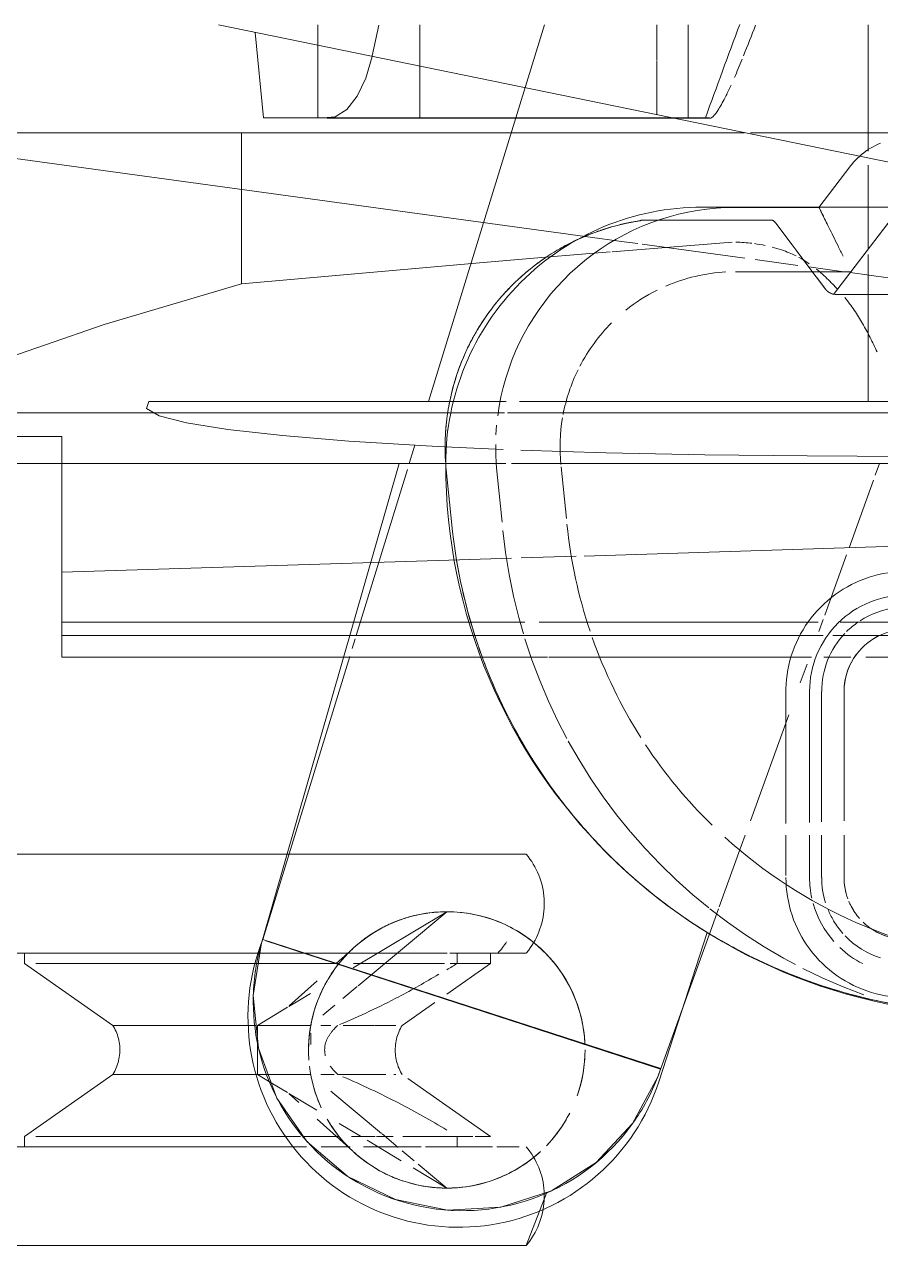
# Model space of a CAD drawing. Header units: inches. Extents: x -1221 to 179, y -822 to 880.
# Drawn here: x 93.12 to 97.21, y -49.77 to -43.93 of the extents above; entities that cross this region are included whole.
import ezdxf

# ---------------------------------------------------------------- set-up
doc = ezdxf.new("R2010")
doc.units = ezdxf.units.IN
doc.header["$MEASUREMENT"] = 0
doc.layers.add('X1$0$I-FURN', color=30, linetype='Continuous', lineweight=9)

# ---------------------------------------------------------------- blocks, each defined once
blk = doc.blocks.new('X1$0$Allsteel Seating Acuity Work-Conference Chair1 - Fully Adj_ Arms_ Mesh Back-V33-FIRST FLOOR POWER _ SIGNAL')
at = {"layer": 'X1$0$I-FURN', "lineweight": 13}
for p, q in [((7.9794, -2.5665), (7.9794, 3.5639)), ((8.3354, -2.7972), (8.3354, 3.2574)), ((9.0633, 0.9451), (8.6481, -2.0903)), ((9.5606, 0.9451), (9.5606, -3.4708)), ((9.2639, -0.8768), (9.2639, -3.4174)), ((9.2639, -3.4174), (9.2639, -0.8768)), ((9.5246, -2.296), (9.5321, -0.8768)), ((9.5606, -2.0042), (9.5606, -0.8768)), ((9.9247, -0.8768), (10.003, -3.3609)), ((10.3189, -2.1375), (10.3189, -1.5756)), ((7.9794, -1.8357), (7.9794, -2.5662)), ((9.3178, -3.4271), (9.3178, -1.8601)), ((8.1078, -1.968), (8.121, -1.9039)), ((10.3834, -1.9498), (10.3834, -1.8917)), ((10.4865, -2.0155), (10.4865, -1.9083)), ((7.4644, -5.1073), (8.1078, -1.968)), ((9.6165, -1.9697), (9.5606, -1.9495)), ((9.5606, -1.9495), (9.6165, -1.9697)), ((9.9631, -2.0949), (9.6409, -1.9785)), ((9.6409, -1.9785), (9.9631, -2.0949)), ((10.3834, -2.1726), (10.3834, -1.9498)), ((8.0673, -2.0042), (7.4644, -2.0042)), ((8.5357, -2.0042), (8.1344, -2.0042)), ((9.2639, -2.0042), (8.5618, -2.0042)), ((9.5606, -2.8327), (9.5606, -2.0042)), ((10.4865, -2.2157), (10.4865, -2.0873)), ((8.6439, -2.1208), (8.6211, -2.2876)), ((10.2857, -2.2115), (9.9975, -2.1074)), ((9.9975, -2.1074), (10.2857, -2.2115)), ((10.3642, -2.2399), (10.3063, -2.219)), ((10.3063, -2.219), (10.3642, -2.2399)), ((10.3189, -3.3111), (10.3189, -2.2428)), ((10.3834, -2.2838), (10.3834, -2.2183)), ((10.4865, -2.329), (10.4865, -2.2743)), ((10.3834, -3.2929), (10.3834, -2.2838)), ((10.4865, -3.2638), (10.4865, -2.329)), ((10.6094, -2.3285), (10.5198, -2.2961)), ((10.5198, -2.2961), (10.6094, -2.3285)), ((8.6141, -2.3393), (8.5861, -2.5437)), ((11.2682, -2.5665), (10.7622, -2.3837)), ((10.7622, -2.3837), (11.2682, -2.5665)), ((7.9794, -2.5945), (7.9794, -2.6539)), ((7.9794, -6.5112), (7.9794, -2.5947)), ((8.5793, -2.5933), (8.5122, -3.0838)), ((11.3855, -2.6089), (11.3365, -2.5912)), ((11.3365, -2.5912), (11.3855, -2.6089)), ((11.6796, -2.7152), (11.3855, -2.6089)), ((11.3855, -2.6089), (11.6796, -2.7152)), ((7.9794, -2.6539), (7.9794, -4.9984)), ((8.5487, -3.2267), (8.5026, -2.6539)), ((11.7959, -2.7572), (11.689, -2.7186)), ((11.689, -2.7186), (11.7959, -2.7572)), ((7.9088, -2.7626), (7.9088, -2.7817)), ((7.9088, -2.7817), (7.9088, -3.8025)), ((7.9088, -2.7817), (7.9088, -2.8646)), ((7.9104, -2.9314), (7.9104, -2.7581)), ((12.4533, -2.9948), (11.7959, -2.7572)), ((11.7959, -2.7572), (12.4533, -2.9948)), ((11.803, -2.7724), (12.5163, -3.0042)), ((9.5606, -3.4708), (9.5606, -2.833)), ((7.4644, -2.8646), (7.9088, -2.8646)), ((7.9088, -2.8646), (7.9088, -3.0137)), ((7.9104, -4.5888), (7.9104, -2.9314)), ((7.6333, -3.0137), (7.4644, -3.0137)), ((7.8935, -3.0137), (7.6363, -3.0137)), ((7.9088, -3.0137), (7.9088, -4.146)), ((11.8352, -4.897), (12.4533, -2.9948)), ((11.8428, -4.8817), (12.4556, -2.9959)), ((12.4533, -2.9948), (12.4926, -3.009)), ((12.4557, -2.9956), (12.4926, -3.009)), ((8.5094, -3.1041), (8.5006, -3.1692)), ((8.5006, -3.1692), (8.475, -3.356)), ((8.5751, -3.5458), (8.5496, -3.2369)), ((10.4865, -3.529), (10.4865, -3.2638)), ((10.3189, -3.5763), (10.3189, -3.3111)), ((10.3834, -3.623), (10.3834, -3.2929)), ((8.475, -3.356), (7.767, -8.5318)), ((9.2639, -3.4174), (9.2639, -3.6706)), ((9.2639, -3.6706), (9.2639, -3.4174)), ((9.3178, -3.7269), (9.3178, -3.4271)), ((10.0042, -3.3997), (10.0124, -3.6622)), ((9.4965, -3.6633), (9.5035, -3.4641)), ((9.5606, -3.7074), (9.5606, -3.4708)), ((9.5606, -3.4708), (9.5606, -3.7074)), ((7.9088, -3.6878), (7.4644, -3.5509)), ((7.4644, -3.5509), (7.9088, -3.6878)), ((10.4865, -3.5978), (10.4865, -3.5365)), ((11.7147, -3.5548), (11.7292, -3.5571)), ((11.7292, -3.5571), (11.7435, -3.5599)), ((11.7435, -3.5599), (11.7577, -3.5634)), ((13.0107, -3.5551), (13.0252, -3.5533)), ((13.0252, -3.5533), (13.0397, -3.5521)), ((13.0397, -3.5521), (13.0543, -3.5515)), ((13.0482, -3.5407), (13.2989, -3.638)), ((10.4865, -3.8382), (10.4865, -3.5978)), ((11.7577, -3.5634), (11.7718, -3.5674)), ((11.8517, -3.6028), (11.8642, -3.6106)), ((11.8642, -3.6106), (11.8762, -3.6188)), ((10.3189, -3.8962), (10.3189, -3.6441)), ((10.3834, -3.8827), (10.3834, -3.623)), ((11.4285, -4.7651), (11.4285, -3.638)), ((11.4285, -3.638), (11.4285, -4.7651)), ((11.901, -3.6393), (11.901, -3.6643)), ((11.901, -3.7738), (11.901, -3.6393)), ((11.901, -3.6643), (11.901, -3.9894)), ((12.8265, -3.7738), (12.8265, -3.6717)), ((12.8265, -3.6743), (12.8265, -3.7787)), ((13.2989, -3.638), (13.2989, -6.2052)), ((13.2989, -3.638), (13.2989, -4.9216)), ((13.2989, -4.9216), (13.2989, -3.638)), ((9.2639, -4.1051), (7.9088, -3.6878)), ((7.9088, -3.6878), (9.2639, -4.1051)), ((9.2639, -3.733), (9.2639, -3.997)), ((9.2639, -3.997), (9.2639, -3.733)), ((9.5606, -3.9946), (9.5606, -3.7349)), ((9.5606, -3.7349), (9.5606, -4.0212)), ((10.0138, -3.7083), (10.0215, -3.9573)), ((7.9088, -3.7939), (7.9088, -3.8675)), ((7.9088, -3.9802), (7.9088, -3.7939)), ((9.3178, -4.0099), (9.3178, -3.7415)), ((9.4806, -4.0283), (9.4932, -3.7478)), ((11.901, -3.9675), (11.901, -3.7738)), ((10.4865, -5.8561), (10.4865, -3.8382)), ((11.9504, -3.8078), (11.901, -3.8078)), ((12.097, -4.0172), (11.9504, -3.8078)), ((11.9504, -3.8079), (11.9504, -3.8078)), ((11.9504, -3.8078), (11.9504, -3.9519)), ((11.9504, -3.9675), (11.9504, -3.8079)), ((12.7771, -3.8078), (12.4997, -4.204)), ((12.7771, -3.8079), (12.7771, -3.8078)), ((12.7771, -3.8078), (12.7771, -3.8528)), ((12.7771, -3.8823), (12.7771, -3.8079)), ((12.8265, -3.7993), (12.8265, -3.9353)), ((12.8265, -3.8295), (12.8265, -4.1184)), ((7.9088, -3.8675), (7.9088, -4.1102)), ((7.9088, -3.8675), (7.9088, -4.1102)), ((10.3189, -5.8561), (10.3189, -3.8962)), ((10.3834, -5.8561), (10.3834, -3.8827)), ((12.7771, -3.9675), (12.7771, -3.8921)), ((10.0215, -3.9573), (10.0796, -5.8561)), ((11.9504, -3.9675), (11.901, -3.9675)), ((11.901, -3.9675), (11.901, -4.0029)), ((11.9504, -3.9631), (11.9504, -4.0016)), ((12.7771, -3.9631), (12.7771, -4.2274)), ((12.8265, -3.9675), (12.7771, -3.9675)), ((12.8265, -3.9118), (12.8265, -3.9232)), ((12.8265, -3.9519), (12.8265, -4.1174)), ((7.9088, -4.1102), (7.9088, -3.9802)), ((9.2639, -3.997), (9.2639, -5.4415)), ((9.2639, -5.4415), (9.2639, -3.997)), ((9.3178, -6.3121), (9.3178, -4.0099)), ((9.5606, -5.8561), (9.5606, -4.0212)), ((9.5606, -4.0212), (9.5606, -8.5318)), ((9.5606, -10.1368), (9.5606, -4.0225)), ((11.9716, -4.4642), (11.7032, -4.0172)), ((11.7032, -4.0172), (12.0574, -4.4412)), ((11.901, -4.0148), (11.901, -4.4734)), ((11.901, -4.0248), (11.901, -4.4775)), ((13.0243, -4.0172), (12.9096, -4.1545)), ((13.0243, -4.0172), (12.9275, -4.1784)), ((11.9504, -4.0288), (11.9504, -4.3602)), ((12.2463, -4.2304), (12.137, -4.0743)), ((12.8265, -4.1402), (12.8265, -4.4148)), ((12.8265, -4.1431), (12.8265, -4.4089)), ((7.4644, -4.146), (7.6614, -4.146)), ((7.6631, -4.146), (7.9088, -4.146)), ((7.9088, -4.146), (7.9088, -4.8936)), ((7.9088, -4.1708), (7.9088, -4.2229)), ((7.9088, -4.1708), (7.9088, -4.2965)), ((7.9088, -4.2965), (7.9088, -4.1708)), ((9.5606, -4.1965), (9.4727, -4.1694)), ((9.4727, -4.1694), (9.5606, -4.1965)), ((12.8933, -4.1739), (12.8467, -4.2297)), ((11.8376, -4.8978), (9.5606, -4.2448)), ((10.3834, -4.4498), (9.5898, -4.2055)), ((9.5898, -4.2055), (10.3834, -4.4498)), ((12.2463, -4.3632), (12.2463, -4.2602)), ((12.4812, -4.2708), (12.4812, -4.2602)), ((12.8308, -4.2488), (12.7656, -4.3268)), ((12.8933, -4.2353), (12.7953, -4.3985)), ((7.9088, -4.2879), (7.9088, -4.6075)), ((12.2463, -4.2658), (12.2463, -4.3622)), ((12.3297, -4.2611), (12.3385, -4.2623)), ((12.4812, -4.5375), (12.4812, -4.3084)), ((12.7771, -4.2738), (12.7771, -4.3534)), ((7.6124, -4.3738), (7.4649, -4.3427)), ((7.7182, -4.404), (7.6148, -4.3743)), ((11.9504, -4.3602), (11.9504, -4.4623)), ((12.2463, -4.5125), (12.2463, -4.3666)), ((12.4812, -4.3196), (12.4812, -4.3766)), ((12.7633, -4.3296), (12.561, -4.5717)), ((12.7771, -4.3602), (12.7771, -4.4729)), ((12.2463, -4.3956), (12.2463, -4.5099)), ((12.4812, -4.3956), (12.4812, -4.5099)), ((12.7764, -4.4299), (12.715, -4.5322)), ((10.4452, -4.4689), (10.3994, -4.4548)), ((10.3994, -4.4548), (10.4452, -4.4689)), ((11.8352, -4.897), (10.4837, -4.4808)), ((10.4837, -4.4808), (11.8352, -4.897)), ((11.8798, -4.4667), (11.9498, -4.5445)), ((11.901, -4.4787), (11.901, -4.6852)), ((11.901, -4.4826), (11.901, -4.6862)), ((11.901, -4.6994), (11.901, -4.4885)), ((11.901, -4.7007), (11.901, -4.4885)), ((12.0606, -4.4449), (12.1177, -4.5134)), ((12.7496, -4.5757), (12.8464, -4.4682)), ((12.8265, -4.4787), (12.8265, -4.604)), ((12.8265, -4.4826), (12.8265, -4.6058)), ((12.8265, -4.6169), (12.8265, -4.4885)), ((12.8265, -4.616), (12.8265, -4.4885)), ((11.9504, -4.5328), (11.9504, -4.7155)), ((11.9504, -4.9162), (11.9504, -4.5424)), ((12.1502, -4.5522), (12.1975, -4.6089)), ((12.7771, -4.5312), (12.7771, -4.6928)), ((12.7771, -4.7013), (12.7771, -4.5324)), ((7.9088, -4.634), (7.9088, -4.6075)), ((12.2463, -4.5706), (12.2463, -4.6189)), ((12.4812, -4.5553), (12.4812, -4.6189)), ((12.6947, -4.6368), (12.7496, -4.5757)), ((7.9088, -4.634), (7.4644, -4.634)), ((7.9088, -4.8936), (7.9088, -4.634)), ((12.0328, -4.6368), (12.1533, -4.7707)), ((12.1255, -4.7205), (12.0947, -4.6692)), ((12.2463, -4.9216), (12.2463, -4.6672)), ((12.2837, -4.6672), (12.3383, -4.6672)), ((12.4812, -4.8703), (12.4812, -4.6672)), ((12.6516, -4.6377), (12.5715, -4.7713)), ((11.901, -4.6883), (11.901, -4.9074)), ((11.901, -4.6892), (11.901, -4.9074)), ((11.901, -4.9082), (11.901, -4.7018)), ((11.901, -4.9083), (11.901, -4.7036)), ((11.9504, -4.7155), (11.9504, -4.9159)), ((12.156, -4.7713), (12.1255, -4.7205)), ((12.2463, -4.6962), (12.2463, -4.7567)), ((12.2463, -4.7661), (12.2463, -4.7072)), ((12.4812, -4.7098), (12.4812, -4.7838)), ((12.4812, -4.7206), (12.4812, -4.7921)), ((12.5742, -4.7707), (12.6154, -4.7248)), ((12.7771, -4.7155), (12.7771, -4.9216)), ((12.7771, -4.9216), (12.7771, -4.7238)), ((12.8265, -4.6883), (12.8265, -4.9216)), ((12.8265, -4.6892), (12.8265, -4.9216)), ((12.8265, -4.9216), (12.8265, -4.7018)), ((12.8265, -4.9216), (12.8265, -4.7036)), ((11.4285, -4.9216), (11.4285, -4.7651)), ((11.4285, -4.7651), (11.4285, -4.9216)), ((11.4285, -6.2052), (11.4285, -4.7804)), ((12.2463, -4.9216), (12.1601, -4.7781)), ((12.5674, -4.7781), (12.5206, -4.8561)), ((12.2463, -4.81), (12.2463, -4.9216)), ((12.2463, -4.9216), (12.2463, -4.8169)), ((12.4812, -4.81), (12.4812, -4.867)), ((12.4812, -4.8169), (12.4812, -4.8706)), ((7.9088, -4.8936), (7.5, -4.9335)), ((7.5, -4.9335), (7.9088, -4.8936)), ((11.8524, -4.9023), (11.8352, -4.897)), ((11.8524, -4.9023), (11.8376, -4.8977)), ((12.5206, -4.8561), (12.4812, -4.9216)), ((12.4812, -4.867), (12.4812, -4.9216)), ((12.4812, -4.9216), (12.4812, -4.8703)), ((12.4812, -4.8706), (12.4812, -4.9216)), ((11.4285, -6.2052), (11.4285, -4.9216)), ((11.4285, -4.9216), (11.4285, -6.2052)), ((11.901, -4.9216), (11.901, -5.2538)), ((11.901, -6.2052), (11.901, -4.9216)), ((11.901, -4.9216), (11.901, -5.2592)), ((11.901, -5.5651), (11.901, -4.9216)), ((11.9504, -4.9216), (11.9504, -5.9809)), ((11.9504, -5.9809), (11.9504, -4.9216)), ((12.2953, -4.9216), (12.2463, -4.9216)), ((12.2463, -4.9283), (12.2463, -5.2761)), ((12.2463, -5.6128), (12.2463, -4.9283)), ((12.4812, -4.9216), (12.3069, -4.9216)), ((12.4812, -4.9216), (12.4812, -5.2761)), ((12.4812, -5.6128), (12.4812, -4.9216)), ((12.7771, -4.9216), (12.7771, -5.9809)), ((12.7771, -5.9809), (12.7771, -4.9216)), ((12.8265, -4.9216), (12.8265, -5.5651)), ((12.8265, -5.5651), (12.8265, -4.9216)), ((12.8265, -4.9216), (12.8265, -5.5634)), ((12.8265, -6.2052), (12.8265, -4.9216)), ((13.2989, -4.9216), (13.2989, -6.2052)), ((13.2989, -6.2052), (13.2989, -4.9216)), ((7.9794, -4.9984), (7.9794, -6.2256)), ((8.7018, -4.9984), (7.9794, -4.9984)), ((11.901, -5.2603), (11.901, -5.5634)), ((11.901, -5.2658), (11.901, -5.5651)), ((12.2463, -5.3162), (12.2463, -5.4103)), ((12.4812, -5.3162), (12.4812, -5.4103)), ((12.2463, -5.4103), (12.2463, -5.6128)), ((12.4812, -5.4103), (12.4812, -5.6128)), ((11.901, -5.5763), (11.901, -5.8227)), ((11.901, -6.0353), (11.901, -5.5763)), ((11.901, -5.5793), (11.901, -5.8091)), ((12.8265, -5.5763), (12.8265, -5.8227)), ((12.8265, -5.9809), (12.8265, -5.5763)), ((12.8265, -5.5793), (12.8265, -5.8091)), ((11.9504, -6.0354), (12.2463, -5.6128)), ((12.4812, -5.6128), (12.7771, -6.0354)), ((11.901, -5.8292), (11.901, -5.9939)), ((12.8265, -5.8292), (12.8265, -5.9939)), ((9.4319, -5.8561), (9.4319, -7.0884)), ((9.4319, -6.3558), (9.4319, -5.8561)), ((9.5606, -5.8561), (9.4319, -5.8561)), ((9.4319, -5.8561), (9.5606, -5.8561)), ((9.5606, -9.2766), (9.5606, -5.8561)), ((10.0796, -5.8561), (9.5606, -5.8561)), ((9.5606, -5.8561), (10.3189, -5.8561)), ((10.3834, -5.8561), (10.0796, -5.8561)), ((10.3189, -5.8561), (10.3766, -5.8561)), ((10.4865, -5.8561), (10.3834, -5.8561)), ((10.4239, -5.8561), (10.4765, -5.8561)), ((10.4765, -5.8561), (10.4865, -5.8561)), ((11.901, -5.8423), (11.901, -5.9809)), ((12.8265, -5.8423), (12.8265, -5.9809)), ((11.901, -5.9809), (11.901, -6.0353)), ((11.901, -5.9939), (11.901, -6.2052)), ((12.8265, -5.9939), (12.8265, -6.2052)), ((11.901, -6.0354), (11.9504, -6.0354)), ((12.7771, -6.0354), (12.8265, -6.0354))]:
    blk.add_line(p, q, dxfattribs=at)
at = {"layer": 'X1$0$I-FURN'}
for p, q in [((8.7523, -0.3222), (8.7523, -2.1578)), ((8.7523, -2.1578), (8.7523, -0.3242)), ((8.7523, -0.3242), (8.7523, -2.1578)), ((8.7523, -2.1578), (8.7523, -0.3242)), ((8.3114, -1.8324), (8.7523, -2.1701)), ((8.6439, -2.0871), (8.3239, -1.842)), ((8.3239, -1.842), (8.6439, -2.0871)), ((8.6439, -2.0871), (8.3239, -1.842)), ((12.0653, -2.0523), (12.074, -2.0311)), ((8.1368, -2.0863), (8.3363, -2.239)), ((8.7523, -2.1701), (8.6439, -2.0871)), ((8.6439, -2.0871), (8.6439, -2.2705)), ((8.6439, -2.2705), (8.6439, -2.0871)), ((12.0557, -2.0732), (12.0653, -2.0523)), ((10.1499, -2.1034), (10.1615, -2.1231)), ((10.1615, -2.1231), (10.1739, -2.1425)), ((10.1739, -2.1425), (10.187, -2.1612)), ((11.2682, -2.1191), (10.6503, -2.1191)), ((10.6503, -2.1191), (11.2682, -2.1191)), ((10.6503, -2.1191), (11.2682, -2.1191)), ((11.5396, -2.1191), (11.3365, -2.1191)), ((11.3365, -2.1191), (11.5396, -2.1191)), ((11.3365, -2.1191), (11.5396, -2.1191)), ((8.6719, -2.2494), (8.7274, -2.2078)), ((10.2155, -2.1972), (10.2308, -2.2143)), ((8.3363, -2.239), (8.3363, -2.638)), ((8.3372, -2.2386), (8.3584, -2.2281)), ((8.6439, -2.2705), (8.6439, -2.638)), ((8.6439, -2.638), (8.6439, -2.2705)), ((10.6503, -2.2261), (11.2736, -2.2261)), ((11.3365, -2.2261), (11.5396, -2.2261)), ((11.9346, -2.239), (11.9509, -2.2228)), ((11.9746, -2.3157), (12.0206, -2.2204)), ((10.6503, -2.284), (11.2765, -2.284)), ((11.3365, -2.284), (11.5396, -2.284)), ((8.5415, -2.3475), (8.4131, -2.444)), ((8.471, -2.4005), (8.5135, -2.3686)), ((10.6503, -2.3967), (11.2822, -2.3967)), ((11.3365, -2.3967), (11.5303, -2.3967)), ((8.3981, -2.4601), (8.3981, -3.0907)), ((9.5773, -3.4706), (9.824, -3.4458)), ((9.824, -3.4458), (9.5773, -3.4706)), ((9.2872, -3.767), (9.3325, -3.7739)), ((9.3781, -3.779), (9.4238, -3.7822)), ((9.4696, -3.7836), (9.5154, -3.7832)), ((9.5969, -3.7779), (9.8408, -3.7533)), ((9.5917, -4.0198), (9.8539, -3.9933)), ((9.8539, -3.9933), (9.5917, -4.0198))]:
    blk.add_line(p, q, dxfattribs=at)
at = {"layer": 'X1$0$I-FURN', "flags": 128}
for points in [[(8.0298, -1.9445), (8.0349, -1.9568), (8.0405, -1.9688), (8.0466, -1.9806), (8.0532, -1.9922), (8.0602, -2.0035), (8.0676, -2.0145), (8.0755, -2.0252), (8.0839, -2.0355), (8.0926, -2.0456), (8.1017, -2.0552), (8.1112, -2.0645), (8.1211, -2.0734), (8.1313, -2.082), (8.1368, -2.0863)], [(10.0769, -1.8177), (10.0771, -1.8407), (10.0783, -1.8636), (10.0804, -1.8864), (10.0833, -1.9091), (10.0872, -1.9317), (10.092, -1.9542), (10.0977, -1.9764), (10.1042, -1.9984), (10.1117, -2.0201), (10.12, -2.0414), (10.1291, -2.0625), (10.1391, -2.0831), (10.1499, -2.1034)], [(12.074, -2.0311), (12.0819, -2.0096), (12.0889, -1.9877), (12.095, -1.9656), (12.1003, -1.9433), (12.1046, -1.9208), (12.1081, -1.8981)], [(12.0206, -2.2204), (12.0628, -2.1234), (12.1011, -2.0247)], [(11.9815, -2.1887), (11.9958, -2.1707), (12.0093, -2.1522), (12.0221, -2.1331), (12.0341, -2.1136), (12.0453, -2.0936), (12.0557, -2.0732)], [(8.7274, -2.2078), (8.6153, -2.292), (8.5415, -2.3475)], [(10.187, -2.1612), (10.2009, -2.1795), (10.2155, -2.1972)], [(10.2308, -2.2143), (10.2468, -2.2307), (10.2634, -2.2465), (10.2806, -2.2617), (10.2984, -2.2761), (10.3168, -2.2898)], [(11.9509, -2.2228), (11.9665, -2.2061), (11.9815, -2.1887)], [(11.5396, -2.3967), (11.5625, -2.3963), (11.5854, -2.3949), (11.6082, -2.3926), (11.6309, -2.3894), (11.6535, -2.3853), (11.6759, -2.3803), (11.698, -2.3744), (11.7199, -2.3676), (11.7416, -2.36), (11.7629, -2.3515), (11.7838, -2.3421), (11.8043, -2.3319), (11.8245, -2.3209), (11.8441, -2.3092), (11.8633, -2.2966), (11.882, -2.2833), (11.9001, -2.2692), (11.9177, -2.2544), (11.9346, -2.239)], [(10.3168, -2.2898), (10.3357, -2.3028), (10.3552, -2.315), (10.3751, -2.3264), (10.3954, -2.337), (10.4161, -2.3468)], [(10.4161, -2.3468), (10.4373, -2.3557), (10.4587, -2.3638), (10.4805, -2.371), (10.5025, -2.3774), (10.5248, -2.3828), (10.5473, -2.3874), (10.5699, -2.3911), (10.5927, -2.3938), (10.6155, -2.3957), (10.6385, -2.3966), (10.6503, -2.3967)], [(11.6894, -2.7604), (11.7535, -2.6761), (11.8141, -2.5894), (11.8712, -2.5003), (11.9248, -2.4091), (11.9559, -2.3506)], [(8.4131, -2.444), (8.4103, -2.4462), (8.4077, -2.4486)], [(8.4131, -2.444), (8.4371, -2.426), (8.471, -2.4005)], [(8.3363, -2.638), (8.3372, -2.6838), (8.3399, -2.7296), (8.3445, -2.7752), (8.3509, -2.8206), (8.3591, -2.8656), (8.3691, -2.9104), (8.3809, -2.9546), (8.3944, -2.9984), (8.4097, -3.0416), (8.4267, -3.0842)], [(11.3216, -3.1395), (11.4011, -3.0697), (11.4777, -2.9967), (11.5514, -2.9208), (11.622, -2.842), (11.685, -2.7657)], [(8.4267, -3.0842), (8.4454, -3.126), (8.4657, -3.1671), (8.4877, -3.2073), (8.5113, -3.2466), (8.5364, -3.2849), (8.563, -3.3222), (8.5911, -3.3584), (8.6206, -3.3935), (8.6515, -3.4273), (8.6837, -3.4599), (8.7172, -3.4911), (8.752, -3.521), (8.7879, -3.5495), (8.8249, -3.5765), (8.8629, -3.6021), (8.902, -3.6261), (8.9419, -3.6485), (8.9828, -3.6692), (9.0244, -3.6884), (9.0668, -3.7058), (9.1098, -3.7216), (9.1535, -3.7356), (9.1976, -3.7478), (9.2422, -3.7583), (9.2872, -3.767)], [(8.4077, -3.1371), (8.4295, -3.2294), (8.4592, -3.3194), (8.4967, -3.4064), (8.5415, -3.4899)], [(10.8874, -3.4371), (10.9775, -3.3854), (11.0672, -3.3291), (11.1545, -3.2693), (11.2393, -3.2061), (11.3198, -3.1409)], [(10.3993, -3.644), (10.4997, -3.6106), (10.5987, -3.5733), (10.6962, -3.532), (10.7919, -3.4869), (10.8749, -3.4437)], [(9.8816, -3.7492), (9.9867, -3.7365), (10.0911, -3.7196), (10.1948, -3.6985), (10.2976, -3.6733), (10.3742, -3.6512)], [(9.5154, -3.7832), (9.5612, -3.7809), (9.5969, -3.7779)], [(8.9598, -3.8926), (8.9235, -3.872), (8.888, -3.85)]]:
    blk.add_lwpolyline(points, dxfattribs=at)
at = {"layer": 'X1$0$I-FURN', "lineweight": 13, "flags": 128}
for points in [[(9.5035, -3.4641), (9.5096, -3.2563), (9.5195, -2.7839), (9.5246, -2.296)], [(12.4926, -3.009), (12.716, -3.1299), (12.9017, -3.3032), (13.0378, -3.5177), (13.1155, -3.7596), (13.1297, -4.0133), (13.0795, -4.2623), (12.9682, -4.4907), (12.803, -4.6837), (12.5945, -4.8288), (12.3561, -4.9167), (12.1033, -4.9417), (11.8524, -4.9023)], [(8.7018, -4.9984), (8.6016, -3.8606), (8.5751, -3.5458)], [(11.5282, -3.5778), (11.5419, -3.5726), (11.5558, -3.568), (11.5698, -3.5639), (11.584, -3.5604), (11.5983, -3.5575), (11.6127, -3.5551), (11.6272, -3.5533), (11.6418, -3.5521)], [(11.6418, -3.5521), (11.6564, -3.5515), (11.671, -3.5514), (11.6856, -3.552), (11.7002, -3.5531), (11.7147, -3.5548)], [(12.8739, -3.6039), (12.8866, -3.5966), (12.8995, -3.5898), (12.9127, -3.5836), (12.9262, -3.5778), (12.9399, -3.5726), (12.9537, -3.568), (12.9677, -3.5639), (12.9819, -3.5604), (12.9963, -3.5575), (13.0107, -3.5551)], [(13.0543, -3.5515), (13.069, -3.5514), (13.0836, -3.552), (13.0981, -3.5531), (13.1127, -3.5548), (13.1271, -3.5571), (13.1414, -3.5599), (13.1556, -3.5634), (13.1697, -3.5674), (13.1836, -3.5719), (13.1973, -3.577), (13.2108, -3.5827), (13.224, -3.5889), (13.237, -3.5956), (13.2497, -3.6028), (13.2621, -3.6106), (13.2742, -3.6188), (13.2859, -3.6275), (13.2973, -3.6366), (13.2989, -3.638)], [(11.4285, -3.638), (11.4399, -3.6288), (11.4516, -3.62), (11.4636, -3.6117), (11.476, -3.6039), (11.4886, -3.5966), (11.5016, -3.5898), (11.5148, -3.5836), (11.5282, -3.5778)], [(11.7718, -3.5674), (11.7856, -3.5719), (11.7993, -3.577), (11.8128, -3.5827), (11.8261, -3.5889), (11.839, -3.5956), (11.8517, -3.6028)], [(11.8762, -3.6188), (11.888, -3.6275), (11.8994, -3.6366), (11.901, -3.638)], [(12.8265, -3.638), (12.8378, -3.6288), (12.8495, -3.62), (12.8616, -3.6117), (12.8739, -3.6039)], [(9.2639, -5.4415), (9.2984, -5.4521), (9.3326, -5.3915), (9.3659, -5.2611), (9.3975, -5.0636), (9.4268, -4.803), (9.4532, -4.4849), (9.476, -4.1158), (9.4806, -4.0283)], [(12.2463, -4.2304), (12.254, -4.2349), (12.2619, -4.2392), (12.2699, -4.2431), (12.2781, -4.2467), (12.2864, -4.2499), (12.2949, -4.2529), (12.3035, -4.2554), (12.3121, -4.2577), (12.3209, -4.2596), (12.3297, -4.2611)], [(12.3564, -4.2636), (12.3653, -4.2637), (12.3743, -4.2635), (12.3832, -4.2629), (12.3921, -4.2619), (12.401, -4.2606), (12.4098, -4.2589), (12.4185, -4.2569), (12.4271, -4.2546), (12.4356, -4.2518), (12.444, -4.2488), (12.4523, -4.2454), (12.4605, -4.2417), (12.4685, -4.2377), (12.4763, -4.2333), (12.4812, -4.2304)], [(12.3385, -4.2623), (12.3475, -4.2631), (12.3564, -4.2636)], [(7.9088, -4.6075), (7.9034, -4.55), (7.8681, -4.4947), (7.8052, -4.4451), (7.7182, -4.404)], [(9.094, -6.2256), (8.8962, -5.6549), (8.7018, -4.9984)], [(12.4812, -5.6128), (12.4735, -5.6082), (12.4656, -5.604), (12.4576, -5.6001), (12.4494, -5.5965), (12.441, -5.5932), (12.4326, -5.5903), (12.424, -5.5877), (12.4154, -5.5855), (12.4066, -5.5836), (12.3978, -5.5821), (12.3889, -5.5809), (12.38, -5.5801), (12.3711, -5.5796), (12.3621, -5.5795), (12.3532, -5.5797), (12.3443, -5.5803), (12.3354, -5.5813), (12.3265, -5.5826), (12.3177, -5.5843), (12.309, -5.5863), (12.3004, -5.5886), (12.2918, -5.5913), (12.2834, -5.5944), (12.2751, -5.5978), (12.267, -5.6015), (12.259, -5.6055), (12.2512, -5.6098), (12.2463, -5.6128)]]:
    blk.add_lwpolyline(points, dxfattribs=at)
at = {"layer": 'X1$0$I-FURN'}
for centre, radius, start, end in [((9.6161, -1.1169), 2.338, 317.75819, 354.54206), ((9.6161, -1.1169), 2.338, 317.75819, 354.54206), ((9.5936, -1.4127), 2.5937, 347.50401, 355.64469), ((10.6503, -1.8233), 0.4606, 179.43889, 270), ((10.6503, -1.8233), 0.4027, 185.86125, 213.03616), ((10.6503, -1.8233), 0.2958, 179.43889, 211.60231), ((11.5396, -1.8233), 0.2958, 325.45344, 353.18016), ((11.5396, -1.8233), 0.2958, 325.45344, 353.18016), ((11.5396, -1.8233), 0.2958, 328.01139, 353.18016), ((10.6503, -1.8233), 0.2958, 205.3135, 218.2508), ((10.6503, -1.8233), 0.2958, 205.3135, 270), ((11.5396, -1.8233), 0.2958, 316.39605, 328.01139), ((11.5396, -1.8233), 0.4027, 313.88239, 342.44909), ((9.5936, -1.4127), 2.5937, 343.71789, 347.31202), ((11.5396, -1.8233), 0.4606, 316.60355, 333.38877), ((10.6503, -1.8233), 0.4027, 214.68608, 224.71945), ((10.6503, -1.8233), 0.2958, 231.1881, 270), ((10.6503, -1.8233), 0.2958, 233.39955, 270), ((11.5396, -1.8233), 0.2958, 270, 290.1711), ((11.5396, -1.8233), 0.2958, 292.46416, 302.76384), ((11.5396, -1.8233), 0.2958, 297.72672, 311.59008), ((11.5396, -1.8233), 0.2958, 297.72672, 311.59008), ((10.6503, -1.8233), 0.4027, 226.56823, 270), ((11.5396, -1.8233), 0.2958, 270, 283.86336), ((11.5396, -1.8233), 0.2958, 270, 283.86336), ((11.5396, -1.8233), 0.4027, 300.85901, 311.59008), ((9.5936, -1.4127), 2.5937, 340.27429, 343.71789), ((11.5396, -1.8233), 0.4027, 270, 287.43357), ((11.5396, -1.8233), 0.4606, 285.68421, 311.59008), ((11.5396, -1.8233), 0.4027, 292.52507, 300.75581), ((11.5396, -1.8233), 0.4606, 270, 282.43872), ((9.5936, -1.4127), 2.5937, 337.021, 340.27429), ((9.5936, -1.4127), 2.5937, 332.19921, 336.84584), ((9.5936, -1.4127), 2.5937, 326.74519, 332.19921), ((9.4819, -2.638), 0.838, 183.10007, 203.37643), ((9.4819, -2.638), 0.838, 183.10007, 203.37643), ((9.6161, -1.1169), 2.338, 303.47446, 315.70218), ((9.6161, -1.1169), 2.338, 303.47446, 315.70218), ((9.5936, -1.4127), 2.5937, 319.30532, 326.74519), ((9.4819, -2.638), 0.838, 206.50274, 218.70367), ((9.4819, -2.638), 0.838, 206.50274, 218.70367), ((9.6161, -1.1169), 2.338, 289.41103, 302.43298), ((9.6161, -1.1169), 2.338, 289.41103, 302.43298), ((9.5936, -1.4127), 2.5937, 313.97863, 319.30532), ((9.4819, -2.638), 0.838, 224.90688, 242.59656), ((9.4819, -2.638), 0.838, 224.90688, 242.59656), ((9.5936, -1.4127), 2.5937, 312.46743, 313.97863), ((9.6161, -1.1169), 2.338, 275.77015, 288.60548), ((9.6161, -1.1169), 2.338, 275.77015, 288.60548), ((9.5936, -1.4127), 2.5937, 306.24561, 312.2528), ((9.4819, -2.638), 0.838, 243.83978, 259.35964), ((9.4819, -2.638), 0.838, 243.83978, 259.35964), ((9.4819, -2.638), 0.838, 260.42664, 275.75967), ((9.4819, -2.638), 0.838, 260.42664, 275.75967), ((9.5936, -1.4127), 2.5937, 301.22788, 306.24561), ((9.5936, -1.4127), 2.5937, 292.70489, 300.03644), ((9.5936, -1.4127), 2.5937, 300.05249, 301.22788), ((9.5936, -1.4127), 2.5937, 289.07384, 292.70489), ((9.5936, -1.4127), 2.5937, 275.75967, 287.86826), ((9.4819, -2.9315), 1.0937, 262.96634, 268.48984), ((9.4819, -2.9315), 1.0938, 269.36579, 275.75967)]:
    blk.add_arc(centre, radius, start, end, dxfattribs=at)
at = {"layer": 'X1$0$I-FURN', "lineweight": 13}
for centre, radius, start, end in [((9.5606, -1.3862), 2.6363, 270, 360), ((9.5606, -2.7972), 1.2253, 180, 270), ((12.2054, -3.9611), 1.0062, 248.56485, 72), ((12.132, -3.9419), 1.0002, 54.27717, 68.86918), ((12.132, -3.9419), 1.0002, 282.94907, 54.27717), ((12.3637, -4.0172), 0.6605, 92.56961, 180), ((12.3637, -4.0172), 0.6605, 106.32963, 151.28912), ((12.3637, -4.0172), 0.6605, 93.12097, 135), ((12.3637, -4.0172), 0.6605, 101.38363, 106.32963), ((12.3637, -4.0172), 0.6605, 96.8099, 101.38363), ((12.3637, -4.0172), 0.6605, 70.89622, 90), ((12.3637, -4.0172), 0.6605, 70.54809, 90), ((12.3637, -4.0172), 0.6605, 70.53418, 88.49194), ((12.3637, -4.0172), 0.6605, 46.06143, 62.7358), ((12.3637, -4.0172), 0.6605, 46.09346, 60), ((12.3637, -4.0172), 0.6605, 49.34282, 55.95049), ((12.3637, -4.0172), 0.6605, 135, 180), ((12.3637, -4.0172), 0.6605, 0, 42.59913), ((12.3637, -4.0172), 0.6605, 28.71088, 42.33069), ((12.3637, -4.0172), 0.6605, 21.70629, 41.68034), ((12.3637, -4.0172), 0.6605, 0, 17.8739), ((12.3637, -4.0172), 0.6605, 180, 222.00772), ((12.3637, -4.0172), 0.6605, 180, 236.44211), ((12.3637, -4.0172), 0.6605, 344.22301, 360), ((12.3637, -4.0172), 0.6605, 317.39719, 358.25194), ((12.3637, -4.0172), 0.6605, 322.01514, 342.41458), ((12.3637, -4.0172), 0.6605, 222.88576, 225), ((12.3637, -4.0172), 0.6605, 225.11885, 270), ((12.3637, -4.0172), 0.6605, 300, 315), ((12.3637, -4.0172), 0.6605, 309.76486, 314.88115), ((12.3637, -4.0172), 0.6605, 315, 317.11424), ((12.3637, -4.0172), 0.6605, 301.57716, 307.05495), ((12.3637, -4.0172), 0.6605, 240, 255), ((12.3637, -4.0172), 0.6605, 255.62375, 270), ((12.3637, -4.0172), 0.6605, 276.72288, 294.73415), ((12.3637, -4.0172), 0.6605, 279.64857, 293.29371), ((12.3637, -4.0172), 0.6605, 270, 274.26037), ((12.132, -3.9419), 1.0002, 253.76505, 268.35706), ((12.132, -3.9419), 1.0002, 268.35706, 282.94907)]:
    blk.add_arc(centre, radius, start, end, dxfattribs=at)
at = {"layer": 'X1$0$I-FURN'}
for points in [[(11.9662, -2.4607), (12.0254, -2.3266), (12.1212, -2.048), (12.1687, -1.7565), (12.1799, -1.6096)], [(8.3988, -2.2082), (8.4088, -2.2032), (8.4319, -2.1918), (8.4736, -2.1712), (8.5205, -2.1482), (8.5532, -2.1318), (8.5698, -2.1237)], [(8.7523, -2.1578), (8.7523, -2.1606), (8.7519, -2.1661), (8.7503, -2.174), (8.7479, -2.1814), (8.7446, -2.1882), (8.7408, -2.1941), (8.7366, -2.1994), (8.7321, -2.204), (8.7289, -2.2066), (8.7274, -2.2078)], [(8.7506, -2.1723), (8.7517, -2.1675), (8.7523, -2.1627), (8.7523, -2.1578)], [(8.3735, -2.2207), (8.3803, -2.2173), (8.3888, -2.2131), (8.3988, -2.2082)], [(8.3363, -2.239), (8.3363, -2.239), (8.3366, -2.2389), (8.3372, -2.2386)], [(8.3584, -2.2281), (8.3617, -2.2265), (8.3667, -2.224), (8.3735, -2.2207)], [(9.8539, -3.9933), (10.0353, -3.975), (10.3942, -3.9001), (10.8976, -3.6771), (11.3428, -3.3539), (11.7103, -2.9448), (11.8926, -2.6272), (11.9662, -2.4607)], [(9.315, -4.0125), (9.2782, -4.0068), (9.2076, -3.9921), (9.1089, -3.9613), (9.0239, -3.9259), (8.9795, -3.9033), (8.9598, -3.8926)], [(9.3482, -4.0171), (9.3885, -4.0221), (9.4698, -4.0275), (9.5512, -4.0239), (9.5917, -4.0198)]]:
    blk.add_open_spline(points, degree=3, dxfattribs=at)
at = {"layer": 'X1$0$I-FURN', "lineweight": 13}
for points, knots in [([(8.7676, -2.1158), (8.7772, -2.1077), (8.7966, -2.0921), (8.8375, -2.0629), (8.8913, -2.0296), (8.9588, -1.9938), (9.0045, -1.9716), (9.0276, -1.9611)], [0.5, 0.5, 0.5, 0.5, 0.53125, 0.5625, 0.625, 0.6875, 0.75, 0.75, 0.75, 0.75]), ([(8.6314, -2.2511), (8.6393, -2.2413), (8.6643, -2.212), (8.6974, -2.1785), (8.7223, -2.1556), (8.7282, -2.1502)], [0.3445741, 0.3445741, 0.3445741, 0.3445741, 0.375, 0.4375, 0.4570521, 0.4570521, 0.4570521, 0.4570521]), ([(8.5754, -2.3347), (8.579, -2.3279), (8.5885, -2.3112), (8.5991, -2.2948), (8.6058, -2.2852)], [0.26221425, 0.26221425, 0.26221425, 0.26221425, 0.28125, 0.31004524, 0.31004524, 0.31004524, 0.31004524]), ([(8.5263, -2.4627), (8.5303, -2.4473), (8.5386, -2.4199), (8.553, -2.3818), (8.5632, -2.3589), (8.5687, -2.3477)], [0.1488567, 0.1488567, 0.1488567, 0.1488567, 0.1875, 0.21875, 0.25, 0.25, 0.25, 0.25]), ([(7.7518, -2.6587), (7.7699, -2.6671), (7.8144, -2.6883), (7.8707, -2.7189), (7.908, -2.7466), (7.9122, -2.7583), (7.9088, -2.7626)], [0.2774346, 0.2774346, 0.2774346, 0.2774346, 0.4, 0.6, 0.8, 1, 1, 1, 1]), ([(11.7032, -4.0172), (11.7032, -4.0353), (11.7047, -4.0726), (11.7109, -4.1213), (11.7189, -4.1613), (11.7264, -4.1916), (11.7341, -4.2172), (11.7411, -4.2378), (11.7468, -4.2533), (11.753, -4.2689), (11.7619, -4.2899), (11.7725, -4.3122), (11.7814, -4.329), (11.7849, -4.3354)], [0, 0, 0, 0, 0.125, 0.25, 0.3125, 0.375, 0.4375, 0.46875, 0.5, 0.53125, 0.5625, 0.625, 0.6638915, 0.6638915, 0.6638915, 0.6638915]), ([(12.747, -4.0166), (12.701, -4.0927), (12.6093, -4.2557), (12.5307, -4.4237), (12.4917, -4.5132)], [0.0886707, 0.0886707, 0.0886707, 0.0886707, 0.5, 0.9584942, 0.9584942, 0.9584942, 0.9584942]), ([(12.2429, -4.5296), (12.2021, -4.4335), (12.1275, -4.2727), (12.0393, -4.1189), (12.0023, -4.0558)], [0.0132682, 0.0132682, 0.0132682, 0.0132682, 0.5, 0.8407335, 0.8407335, 0.8407335, 0.8407335]), ([(13.0143, -4.1314), (13.0178, -4.1116), (13.0222, -4.0781), (13.0235, -4.0462), (13.0239, -4.0331)], [0.75, 0.75, 0.75, 0.75, 0.875, 0.9641195, 0.9641195, 0.9641195, 0.9641195]), ([(12.953, -4.3156), (12.9582, -4.3053), (12.9656, -4.2897), (12.9745, -4.2689), (12.9786, -4.2585), (12.9806, -4.2534)], [0.3759306, 0.3759306, 0.3759306, 0.3759306, 0.4375, 0.46875, 0.5, 0.5, 0.5, 0.5]), ([(11.81, -4.3773), (11.8132, -4.3823), (11.8198, -4.3921), (11.8336, -4.4115), (11.8591, -4.4446), (11.8836, -4.4715), (11.901, -4.4885)], [0.75, 0.75, 0.75, 0.75, 0.78125, 0.8125, 0.875, 1, 1, 1, 1]), ([(12.8499, -4.4644), (12.8587, -4.4548), (12.8751, -4.4359), (12.8916, -4.4145), (12.8999, -4.403), (12.9012, -4.4012)], [0.0576703, 0.0576703, 0.0576703, 0.0576703, 0.125, 0.1875, 0.1991311, 0.1991311, 0.1991311, 0.1991311]), ([(11.953, -4.5345), (11.9844, -4.5594), (12.0501, -4.6021), (12.1482, -4.6445), (12.2141, -4.6614), (12.2463, -4.6672)], [0.0092976, 0.0092976, 0.0092976, 0.0092976, 0.3333333, 0.6666667, 1, 1, 1, 1]), ([(12.3913, -4.5978), (12.3891, -4.5983), (12.3847, -4.5992), (12.3756, -4.6004), (12.364, -4.6011), (12.3523, -4.6005), (12.3432, -4.5993), (12.33, -4.5968), (12.315, -4.5909), (12.2986, -4.5818), (12.287, -4.5744), (12.276, -4.5665), (12.262, -4.5548), (12.2523, -4.5447), (12.2463, -4.5375)], [0.4, 0.4, 0.4, 0.4, 0.425, 0.45, 0.5, 0.55, 0.575, 0.6, 0.7, 0.75, 0.8, 0.85, 0.9, 1, 1, 1, 1]), ([(12.4812, -4.5375), (12.4752, -4.5447), (12.4656, -4.5547), (12.4517, -4.5664), (12.4444, -4.5716), (12.4406, -4.5742)], [0, 0, 0, 0, 0.1, 0.15, 0.2, 0.2, 0.2, 0.2]), ([(12.2463, -4.6672), (12.2748, -4.6724), (12.3222, -4.6779), (12.3721, -4.6779), (12.3885, -4.6773)], [0, 0, 0, 0, 0.4, 0.6, 0.6, 0.6, 0.6])]:
    blk.add_open_spline(points, degree=3, knots=knots, dxfattribs=at)
at = {"layer": 'X1$0$I-FURN'}
for points, knots in [([(8.3848, -2.2151), (8.3806, -2.2171), (8.3725, -2.2211), (8.363, -2.2258), (8.3561, -2.2293), (8.3498, -2.2324), (8.3433, -2.2356), (8.3381, -2.2381), (8.3366, -2.2389), (8.3364, -2.239)], [-1, -1, -1, -1, -0.8571429, -0.7142857, -0.6428571, -0.5714286, -0.4285714, -0.2857143, -0.1428571, -0.1428571, -0.1428571, -0.1428571]), ([(8.7274, -2.2078), (8.7312, -2.2049), (8.7364, -2.1999), (8.7422, -2.1922), (8.747, -2.1839), (8.7495, -2.177), (8.7506, -2.1723)], [-1, -1, -1, -1, -0.75, -0.625, -0.5, -0.25, -0.25, -0.25, -0.25]), ([(8.4077, -2.4486), (8.4057, -2.4505), (8.4026, -2.4539), (8.3997, -2.4577), (8.3982, -2.4601), (8.3979, -2.4605), (8.3992, -2.4584), (8.4011, -2.4559), (8.4027, -2.4539), (8.4046, -2.4517), (8.4078, -2.4484), (8.4108, -2.4458), (8.4131, -2.444)], [-1, -1, -1, -1, -0.875, -0.75, -0.625, -0.5, -0.375, -0.3125, -0.25, -0.1875, -0.125, 0, 0, 0, 0]), ([(8.4198, -3.1927), (8.4193, -3.1905), (8.4182, -3.186), (8.4159, -3.1764), (8.413, -3.1636), (8.4097, -3.1478), (8.4068, -3.1324), (8.4042, -3.1183), (8.4018, -3.1041), (8.4004, -3.0946), (8.3998, -3.0907), (8.3996, -3.089), (8.3996, -3.0889), (8.3999, -3.0912), (8.4008, -3.0972), (8.4029, -3.1105), (8.4058, -3.1273), (8.4077, -3.1371)], [-0.2222222, -0.2222222, -0.2222222, -0.2222222, -0.2152778, -0.2083333, -0.1944444, -0.1805556, -0.1666667, -0.1527778, -0.1388889, -0.1180556, -0.1076389, -0.0972222, -0.0833333, -0.0694444, -0.0555556, -0.0277778, 0, 0, 0, 0]), ([(8.4528, -3.3018), (8.4495, -3.2927), (8.4432, -3.2744), (8.4359, -3.2514), (8.4315, -3.2362), (8.4298, -3.2302), (8.4294, -3.2288)], [-0.33333333, -0.33333333, -0.33333333, -0.33333333, -0.30555556, -0.27777778, -0.26388889, -0.25953671, -0.25953671, -0.25953671, -0.25953671]), ([(8.4967, -3.4065), (8.4887, -3.3898), (8.477, -3.3641), (8.4652, -3.335), (8.4605, -3.3227), (8.4593, -3.3194)], [-0.44018576, -0.44018576, -0.44018576, -0.44018576, -0.38888889, -0.36111111, -0.35126318, -0.35126318, -0.35126318, -0.35126318]), ([(8.5417, -3.4903), (8.5365, -3.4817), (8.5214, -3.4553), (8.5074, -3.4286), (8.4987, -3.4106)], [-0.52726246, -0.52726246, -0.52726246, -0.52726246, -0.5, -0.44444444, -0.44444444, -0.44444444, -0.44444444]), ([(8.5415, -3.4899), (8.5633, -3.5267), (8.6165, -3.6071), (8.7195, -3.7205), (8.821, -3.805), (8.8931, -3.8545), (8.9559, -3.891), (9.0222, -3.9252), (9.1109, -3.9627), (9.2252, -3.9971), (9.3065, -4.012), (9.3482, -4.0171)], [-1, -1, -1, -1, -0.8, -0.6, -0.5, -0.4, -0.35, -0.3, -0.2, -0.1, 0, 0, 0, 0]), ([(8.624, -3.61), (8.6199, -3.6047), (8.6093, -3.5911), (8.5947, -3.5713), (8.5844, -3.5566), (8.5801, -3.5505)], [-0.65655156, -0.65655156, -0.65655156, -0.65655156, -0.63888889, -0.61111111, -0.59127776, -0.59127776, -0.59127776, -0.59127776]), ([(8.6814, -3.6768), (8.6785, -3.6737), (8.6684, -3.6627), (8.6514, -3.6435), (8.6378, -3.6272), (8.6312, -3.619)], [-0.73338277, -0.73338277, -0.73338277, -0.73338277, -0.72222222, -0.69444444, -0.66666667, -0.66666667, -0.66666667, -0.66666667]), ([(8.888, -3.85), (8.8759, -3.8421), (8.8566, -3.8292), (8.8292, -3.8093), (8.808, -3.7932), (8.7857, -3.7752), (8.7625, -3.7555), (8.743, -3.7381), (8.7278, -3.7238), (8.7203, -3.7165), (8.7166, -3.7129)], [-1, -1, -1, -1, -0.9444444, -0.9166667, -0.8888889, -0.8611111, -0.8333333, -0.8055556, -0.7916667, -0.7777778, -0.7777778, -0.7777778, -0.7777778])]:
    blk.add_open_spline(points, degree=3, knots=knots, dxfattribs=at)
at = {"layer": 'X1$0$I-FURN', "lineweight": 13}
for points in [[(8.5097, -2.5471), (8.5121, -2.5295), (8.515, -2.5123), (8.5186, -2.4954)], [(7.4658, -2.5415), (7.5147, -2.5609), (7.5636, -2.5803), (7.6124, -2.5997)], [(8.5028, -2.6362), (8.5034, -2.6098), (8.5052, -2.584), (8.5082, -2.559)], [(7.4619, -2.6176), (7.6107, -2.6725), (7.7597, -2.7272), (7.9088, -2.7817)], [(7.6274, -2.6057), (7.6586, -2.6184), (7.6883, -2.6307), (7.716, -2.6428)], [(11.7844, -3.6999), (11.7656, -3.7342), (11.7458, -3.7773), (11.7302, -3.8302)], [(11.901, -3.7738), (11.884, -3.7577), (11.8659, -3.7435), (11.8464, -3.7312)], [(12.9834, -3.7884), (12.9766, -3.7701), (12.9695, -3.7544), (12.9622, -3.7394)], [(11.7275, -3.8396), (11.7133, -3.8906), (11.7032, -3.9502), (11.7032, -4.0172)], [(13.0243, -4.0172), (13.0243, -3.9519), (13.0146, -3.8936), (13.001, -3.8435)], [(11.9804, -4.0164), (11.9705, -4), (11.9605, -3.9837), (11.9504, -3.9675)], [(11.901, -4.4885), (11.9088, -4.4962), (11.9168, -4.5037), (11.925, -4.511)], [(12.7771, -4.5324), (12.7858, -4.5254), (12.8027, -4.5112), (12.8187, -4.4962), (12.8265, -4.4885)], [(11.925, -4.511), (11.9333, -4.5183), (11.9417, -4.5254), (11.9504, -4.5324)], [(12.7043, -4.5832), (12.729, -4.5683), (12.7534, -4.5514), (12.7771, -4.5324)], [(12.5262, -4.6574), (12.5419, -4.6535), (12.5577, -4.6495), (12.5736, -4.6446)], [(12.5735, -4.6435), (12.5919, -4.6374), (12.6105, -4.6311), (12.6289, -4.6222)]]:
    blk.add_open_spline(points, degree=3, dxfattribs=at)
blk = doc.blocks.new('X1')
at = {"layer": 'X1$0$I-FURN', "rotation": 269.9999999999997}
blk.add_blockref('X1$0$Allsteel Seating Acuity Work-Conference Chair1 - Fully Adj_ Arms_ Mesh Back-V33-FIRST FLOOR POWER _ SIGNAL', (99.1516, -36.468), dxfattribs=at)

msp = doc.modelspace()

# ---------------------------------------------------------------- block references
at = {"color": 253}
msp.add_blockref('X1', (0, 0), dxfattribs=at)

doc.saveas('drawing.dxf')
